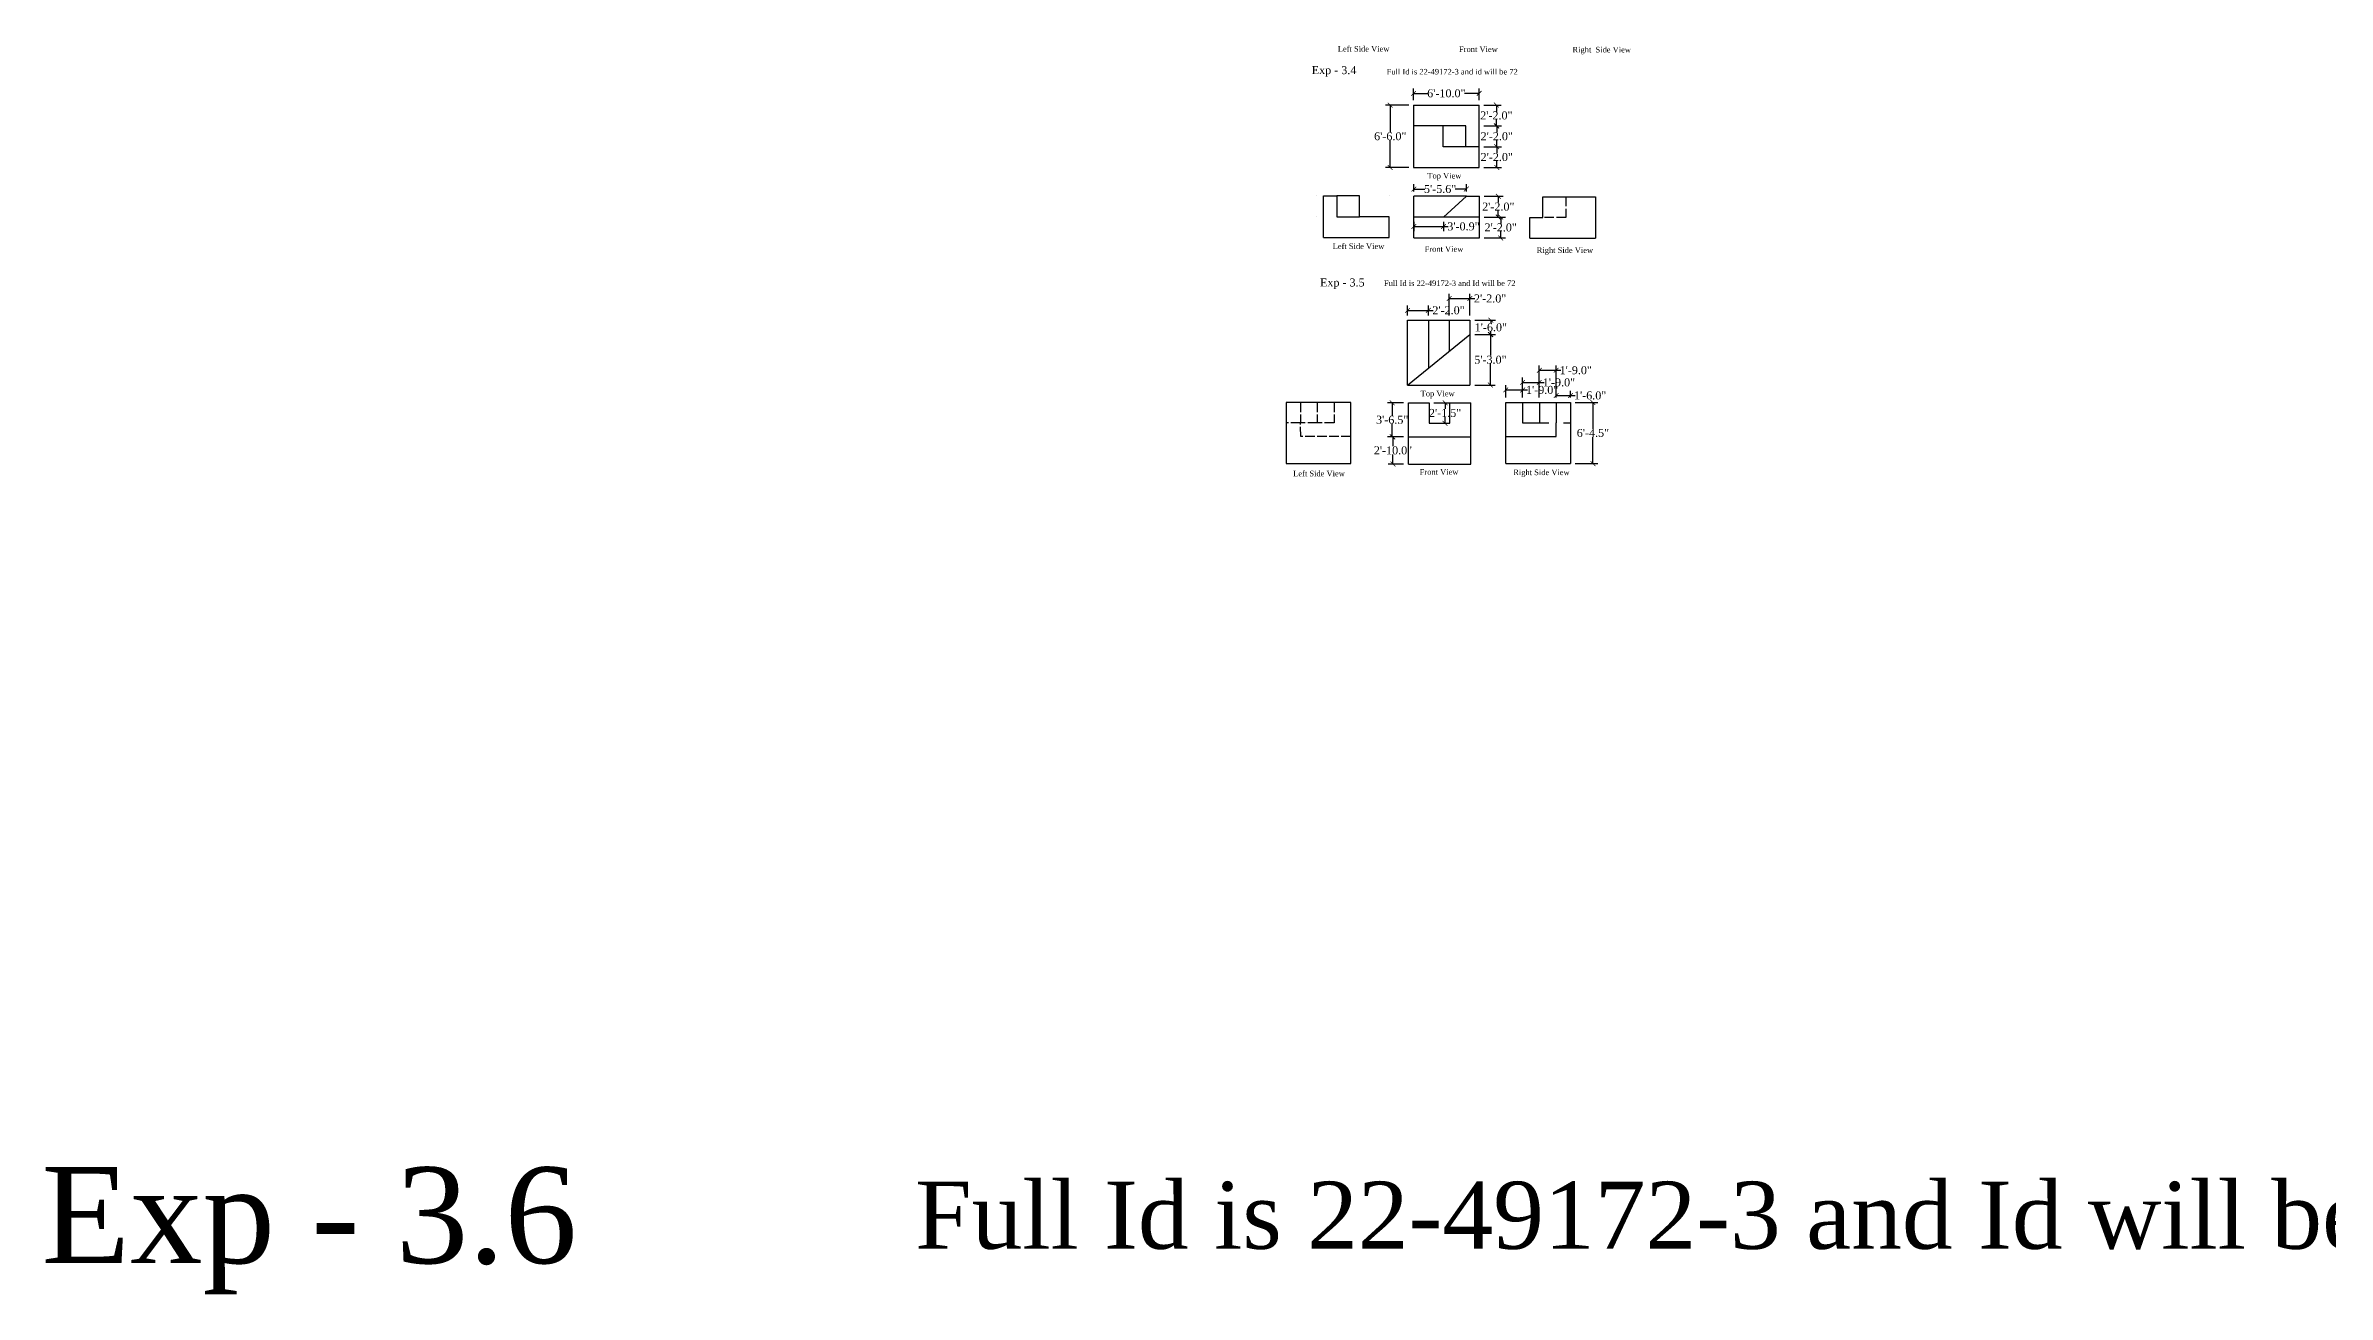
# Model space of a CAD drawing. Header units: inches. Extents: x -1958 to 2570, y -8309 to 65.
# Drawn here: x -1813 to 1039, y -5713 to -4152 of the extents above; entities that cross this region are included whole.
import ezdxf

# ---------------------------------------------------------------- set-up
doc = ezdxf.new("R2010")
doc.units = ezdxf.units.IN
doc.header["$MEASUREMENT"] = 0
doc.linetypes.add('ACAD_ISO02W100', pattern=[15, 12, -3])
doc.linetypes.add('ACAD_ISO03W100', pattern=[30, 12, -18])
doc.styles.get("Standard").update_dxf_attribs({"font": 'times.ttf', "height": 10})
doc.dimstyles.get("Standard").update_dxf_attribs({"dimtxt": 10, "dimasz": 6, "dimexe": 6, "dimexo": 6, "dimgap": 0.09, "dimtad": 0, "dimtih": 1, "dimtoh": 1, "dimdec": 1, "dimzin": 0, "dimdsep": 46, "dimlunit": 3, "dimtxsty": 'Standard', "dimblk": 'ARCHTICK', "dimcen": 0.09, "dimadec": 0, "dimazin": 0, "dimtfac": 1, "dimtdec": 1, "dimtofl": 0, "dimtmove": 0, "dimatfit": 3, "dimldrblk": 'ARCHTICK', "dimfxl": 1, "dimtolj": 1, "dimtzin": 0, "dimarcsym": 0})

# ---------------------------------------------------------------- blocks, each defined once
blk = doc.blocks.new('_ArchTick')
at = {"color": 0, "linetype": 'ByBlock', "const_width": 0.15}
blk.add_lwpolyline([(-0.5, -0.5), (0.5, 0.5)], dxfattribs=at)
blk = doc.blocks.new('*D28')
at = {"color": 0, "lineweight": -2}
for p, q in [((-103.3, -4220.7), (-103.3, -4206)), ((-103.3, -4212), (-85, -4212)), ((-21.3, -4212), (-39.7, -4212)), ((-21.3, -4220.7), (-21.3, -4206))]:
    blk.add_line(p, q, dxfattribs=at)
at = {"layer": 'Defpoints', "color": 0}
for p in [(-21.3, -4212), (-103.3, -4226.7), (-21.3, -4226.7)]:
    blk.add_point(p, dxfattribs=at)
at = {"color": 0, "lineweight": -2, "xscale": 6, "yscale": 6, "zscale": 6, "rotation": 180}
blk.add_blockref('_ArchTick', (-103.3, -4212), dxfattribs=at)
at = {"color": 0, "lineweight": -2, "xscale": 6, "yscale": 6, "zscale": 6}
blk.add_blockref('_ArchTick', (-21.3, -4212), dxfattribs=at)
at = {"color": 0, "insert": (-62.3, -4212), "char_height": 10, "attachment_point": 5}
blk.add_mtext('\\A1;6\'-10.0"', dxfattribs=at)
blk = doc.blocks.new('*D29')
at = {"color": 0, "lineweight": -2}
for p, q in [((-109.3, -4226.7), (-138.4, -4226.7)), ((-132.4, -4226.7), (-132.4, -4260.5)), ((-132.4, -4304.7), (-132.4, -4270.9)), ((-109.3, -4304.7), (-138.4, -4304.7))]:
    blk.add_line(p, q, dxfattribs=at)
at = {"layer": 'Defpoints', "color": 0}
for p in [(-103.3, -4226.7), (-132.4, -4304.7), (-103.3, -4304.7)]:
    blk.add_point(p, dxfattribs=at)
at = {"color": 0, "lineweight": -2, "xscale": 6, "yscale": 6, "zscale": 6}
for p, rotation in [((-132.4, -4226.7), 90), ((-132.4, -4304.7), 270)]:
    blk.add_blockref('_ArchTick', p, dxfattribs=dict(at, rotation=rotation))
at = {"color": 0, "insert": (-132.4, -4265.7), "char_height": 10, "attachment_point": 5}
blk.add_mtext('\\A1;6\'-6.0"', dxfattribs=at)
blk = doc.blocks.new('*D30')
at = {"color": 0, "lineweight": -2}
for p, q in [((-15.3, -4278.7), (6.7, -4278.7)), ((-15.3, -4304.7), (6.7, -4304.7)), ((0.7, -4278.7), (0.7, -4286.5)), ((0.7, -4304.7), (0.7, -4296.9))]:
    blk.add_line(p, q, dxfattribs=at)
at = {"layer": 'Defpoints', "color": 0}
for p in [(-21.3, -4278.7), (-21.3, -4304.7), (0.7, -4278.7)]:
    blk.add_point(p, dxfattribs=at)
at = {"color": 0, "lineweight": -2, "xscale": 6, "yscale": 6, "zscale": 6}
for p, rotation in [((0.7, -4278.7), 90), ((0.7, -4304.7), 270)]:
    blk.add_blockref('_ArchTick', p, dxfattribs=dict(at, rotation=rotation))
at = {"color": 0, "insert": (0.7, -4291.7), "char_height": 10, "attachment_point": 5}
blk.add_mtext('\\A1;2\'-2.0"', dxfattribs=at)
blk = doc.blocks.new('*D31')
at = {"color": 0, "lineweight": -2}
for p, q in [((-15.3, -4252.7), (6.7, -4252.7)), ((0.7, -4252.7), (0.7, -4260.5)), ((0.7, -4278.7), (0.7, -4270.9)), ((-15.3, -4278.7), (6.7, -4278.7))]:
    blk.add_line(p, q, dxfattribs=at)
at = {"layer": 'Defpoints', "color": 0}
for p in [(-21.3, -4252.7), (0.7, -4252.7), (-21.3, -4278.7)]:
    blk.add_point(p, dxfattribs=at)
at = {"color": 0, "lineweight": -2, "xscale": 6, "yscale": 6, "zscale": 6}
for p, rotation in [((0.7, -4252.7), 90), ((0.7, -4278.7), 270)]:
    blk.add_blockref('_ArchTick', p, dxfattribs=dict(at, rotation=rotation))
at = {"color": 0, "insert": (0.7, -4265.7), "char_height": 10, "attachment_point": 5}
blk.add_mtext('\\A1;2\'-2.0"', dxfattribs=at)
blk = doc.blocks.new('*D32')
at = {"color": 0, "lineweight": -2}
for p, q in [((-15.3, -4226.7), (6.2, -4226.7)), ((0.2, -4226.7), (0.2, -4234.5)), ((0.2, -4252.7), (0.2, -4244.9)), ((-15.3, -4252.7), (6.2, -4252.7))]:
    blk.add_line(p, q, dxfattribs=at)
at = {"layer": 'Defpoints', "color": 0}
for p in [(-21.3, -4226.7), (0.2, -4226.7), (-21.3, -4252.7)]:
    blk.add_point(p, dxfattribs=at)
at = {"color": 0, "lineweight": -2, "xscale": 6, "yscale": 6, "zscale": 6}
for p, rotation in [((0.2, -4226.7), 90), ((0.2, -4252.7), 270)]:
    blk.add_blockref('_ArchTick', p, dxfattribs=dict(at, rotation=rotation))
at = {"color": 0, "insert": (0.2, -4239.7), "char_height": 10, "attachment_point": 5}
blk.add_mtext('\\A1;2\'-2.0"', dxfattribs=at)
blk = doc.blocks.new('*D34')
at = {"color": 0, "lineweight": -2}
for p, q in [((-102.9, -4372.7), (-102.9, -4384.4)), ((-102.9, -4378.4), (-66, -4378.4)), ((-66, -4372.7), (-66, -4384.4)), ((-66, -4378.4), (-60, -4378.4))]:
    blk.add_line(p, q, dxfattribs=at)
at = {"layer": 'Defpoints', "color": 0}
for p in [(-102.9, -4366.7), (-66, -4366.7), (-66, -4378.4)]:
    blk.add_point(p, dxfattribs=at)
at = {"color": 0, "lineweight": -2, "xscale": 6, "yscale": 6, "zscale": 6, "rotation": 180}
blk.add_blockref('_ArchTick', (-102.9, -4378.4), dxfattribs=at)
at = {"color": 0, "lineweight": -2, "xscale": 6, "yscale": 6, "zscale": 6}
blk.add_blockref('_ArchTick', (-66, -4378.4), dxfattribs=at)
at = {"color": 0, "insert": (-40.9, -4378.4), "char_height": 10, "attachment_point": 5}
blk.add_mtext('\\A1;3\'-0.9"', dxfattribs=at)
blk = doc.blocks.new('*D35')
at = {"color": 0, "lineweight": -2}
for p, q in [((-102.9, -4334.7), (-102.9, -4325.6)), ((-102.9, -4331.6), (-89, -4331.6)), ((-37.3, -4331.6), (-51.1, -4331.6)), ((-37.3, -4334.7), (-37.3, -4325.6))]:
    blk.add_line(p, q, dxfattribs=at)
at = {"layer": 'Defpoints', "color": 0}
for p in [(-37.3, -4331.6), (-102.9, -4340.7), (-37.3, -4340.7)]:
    blk.add_point(p, dxfattribs=at)
at = {"color": 0, "lineweight": -2, "xscale": 6, "yscale": 6, "zscale": 6, "rotation": 180}
blk.add_blockref('_ArchTick', (-102.9, -4331.6), dxfattribs=at)
at = {"color": 0, "lineweight": -2, "xscale": 6, "yscale": 6, "zscale": 6}
blk.add_blockref('_ArchTick', (-37.3, -4331.6), dxfattribs=at)
at = {"color": 0, "insert": (-70.1, -4331.6), "char_height": 10, "attachment_point": 5}
blk.add_mtext('\\A1;5\'-5.6"', dxfattribs=at)
blk = doc.blocks.new('*D36')
at = {"color": 0, "lineweight": -2}
for p, q in [((-14.9, -4340.7), (8.6, -4340.7)), ((2.6, -4340.7), (2.6, -4348.5)), ((2.6, -4366.7), (2.6, -4358.9)), ((-14.9, -4366.7), (8.6, -4366.7))]:
    blk.add_line(p, q, dxfattribs=at)
at = {"layer": 'Defpoints', "color": 0}
for p in [(-20.9, -4340.7), (2.6, -4340.7), (-20.9, -4366.7)]:
    blk.add_point(p, dxfattribs=at)
at = {"color": 0, "lineweight": -2, "xscale": 6, "yscale": 6, "zscale": 6}
for p, rotation in [((2.6, -4340.7), 90), ((2.6, -4366.7), 270)]:
    blk.add_blockref('_ArchTick', p, dxfattribs=dict(at, rotation=rotation))
at = {"color": 0, "insert": (2.6, -4353.7), "char_height": 10, "attachment_point": 5}
blk.add_mtext('\\A1;2\'-2.0"', dxfattribs=at)
blk = doc.blocks.new('*D37')
at = {"color": 0, "lineweight": -2}
for p, q in [((-14.9, -4366.7), (11.6, -4366.7)), ((5.6, -4366.7), (5.6, -4374.5)), ((5.6, -4392.7), (5.6, -4384.9)), ((-14.9, -4392.7), (11.6, -4392.7))]:
    blk.add_line(p, q, dxfattribs=at)
at = {"layer": 'Defpoints', "color": 0}
for p in [(-20.9, -4366.7), (5.6, -4366.7), (-20.9, -4392.7)]:
    blk.add_point(p, dxfattribs=at)
at = {"color": 0, "lineweight": -2, "xscale": 6, "yscale": 6, "zscale": 6}
for p, rotation in [((5.6, -4366.7), 90), ((5.6, -4392.7), 270)]:
    blk.add_blockref('_ArchTick', p, dxfattribs=dict(at, rotation=rotation))
at = {"color": 0, "insert": (5.6, -4379.7), "char_height": 10, "attachment_point": 5}
blk.add_mtext('\\A1;2\'-2.0"', dxfattribs=at)
blk = doc.blocks.new('*D38')
at = {"color": 0, "lineweight": -2}
for p, q in [((-110.8, -4489.6), (-110.8, -4477.3)), ((-84.8, -4489.6), (-84.8, -4477.3)), ((-110.8, -4483.3), (-84.8, -4483.3)), ((-84.8, -4483.3), (-78.8, -4483.3))]:
    blk.add_line(p, q, dxfattribs=at)
at = {"layer": 'Defpoints', "color": 0}
for p in [(-110.8, -4495.6), (-84.8, -4483.3), (-84.8, -4495.6)]:
    blk.add_point(p, dxfattribs=at)
at = {"color": 0, "lineweight": -2, "xscale": 6, "yscale": 6, "zscale": 6, "rotation": 180}
blk.add_blockref('_ArchTick', (-110.8, -4483.3), dxfattribs=at)
at = {"color": 0, "lineweight": -2, "xscale": 6, "yscale": 6, "zscale": 6}
blk.add_blockref('_ArchTick', (-84.8, -4483.3), dxfattribs=at)
at = {"color": 0, "insert": (-59.6, -4483.3), "char_height": 10, "attachment_point": 5}
blk.add_mtext('\\A1;2\'-2.0"', dxfattribs=at)
blk = doc.blocks.new('*D39')
at = {"color": 0, "lineweight": -2}
for p, q in [((-58.8, -4489.6), (-58.8, -4462.5)), ((-58.8, -4468.5), (-32.8, -4468.5)), ((-32.8, -4489.6), (-32.8, -4462.5)), ((-32.8, -4468.5), (-26.8, -4468.5))]:
    blk.add_line(p, q, dxfattribs=at)
at = {"layer": 'Defpoints', "color": 0}
for p in [(-32.8, -4468.5), (-58.8, -4495.6), (-32.8, -4495.6)]:
    blk.add_point(p, dxfattribs=at)
at = {"color": 0, "lineweight": -2, "xscale": 6, "yscale": 6, "zscale": 6, "rotation": 180}
blk.add_blockref('_ArchTick', (-58.8, -4468.5), dxfattribs=at)
at = {"color": 0, "lineweight": -2, "xscale": 6, "yscale": 6, "zscale": 6}
blk.add_blockref('_ArchTick', (-32.8, -4468.5), dxfattribs=at)
at = {"color": 0, "insert": (-7.6, -4468.5), "char_height": 10, "attachment_point": 5}
blk.add_mtext('\\A1;2\'-2.0"', dxfattribs=at)
blk = doc.blocks.new('*D40')
at = {"color": 0, "lineweight": -2}
for p, q in [((-26.8, -4513.6), (-1.2, -4513.6)), ((-7.2, -4513.6), (-7.2, -4539.9)), ((-7.2, -4576.6), (-7.2, -4550.3)), ((-26.8, -4576.6), (-1.2, -4576.6))]:
    blk.add_line(p, q, dxfattribs=at)
at = {"layer": 'Defpoints', "color": 0}
for p in [(-32.8, -4513.6), (-32.8, -4576.6), (-7.2, -4576.6)]:
    blk.add_point(p, dxfattribs=at)
at = {"color": 0, "lineweight": -2, "xscale": 6, "yscale": 6, "zscale": 6}
for p, rotation in [((-7.2, -4513.6), 90), ((-7.2, -4576.6), 270)]:
    blk.add_blockref('_ArchTick', p, dxfattribs=dict(at, rotation=rotation))
at = {"color": 0, "insert": (-7.2, -4545.1), "char_height": 10, "attachment_point": 5}
blk.add_mtext('\\A1;5\'-3.0"', dxfattribs=at)
blk = doc.blocks.new('*D41')
at = {"color": 0, "lineweight": -2}
for p, q in [((-26.8, -4495.6), (-0.7, -4495.6)), ((-6.7, -4495.6), (-6.7, -4499.4)), ((-26.8, -4513.6), (-0.7, -4513.6)), ((-6.7, -4513.6), (-6.7, -4509.8))]:
    blk.add_line(p, q, dxfattribs=at)
at = {"layer": 'Defpoints', "color": 0}
for p in [(-32.8, -4495.6), (-32.8, -4513.6), (-6.7, -4513.6)]:
    blk.add_point(p, dxfattribs=at)
at = {"color": 0, "lineweight": -2, "xscale": 6, "yscale": 6, "zscale": 6}
for p, rotation in [((-6.7, -4495.6), 90), ((-6.7, -4513.6), 270)]:
    blk.add_blockref('_ArchTick', p, dxfattribs=dict(at, rotation=rotation))
at = {"color": 0, "insert": (-6.7, -4504.6), "char_height": 10, "attachment_point": 5}
blk.add_mtext('\\A1;1\'-6.0"', dxfattribs=at)
blk = doc.blocks.new('*D42')
at = {"color": 0, "lineweight": -2}
for p, q in [((-115.8, -4641.4), (-135, -4641.4)), ((-129, -4641.4), (-129, -4653.2)), ((-115.8, -4675.4), (-135, -4675.4)), ((-129, -4675.4), (-129, -4663.6))]:
    blk.add_line(p, q, dxfattribs=at)
at = {"layer": 'Defpoints', "color": 0}
for p in [(-129, -4641.4), (-109.8, -4641.4), (-109.8, -4675.4)]:
    blk.add_point(p, dxfattribs=at)
at = {"color": 0, "lineweight": -2, "xscale": 6, "yscale": 6, "zscale": 6}
for p, rotation in [((-129, -4641.4), 90), ((-129, -4675.4), 270)]:
    blk.add_blockref('_ArchTick', p, dxfattribs=dict(at, rotation=rotation))
at = {"color": 0, "insert": (-129, -4658.4), "char_height": 10, "attachment_point": 5}
blk.add_mtext('\\A1;2\'-10.0"', dxfattribs=at)
blk = doc.blocks.new('*D43')
at = {"color": 0, "lineweight": -2}
for p, q in [((-115.8, -4598.9), (-136, -4598.9)), ((-130, -4598.9), (-130, -4614.9)), ((-115.8, -4641.4), (-136, -4641.4)), ((-130, -4641.4), (-130, -4625.3))]:
    blk.add_line(p, q, dxfattribs=at)
at = {"layer": 'Defpoints', "color": 0}
for p in [(-130, -4598.9), (-109.8, -4598.9), (-109.8, -4641.4)]:
    blk.add_point(p, dxfattribs=at)
at = {"color": 0, "lineweight": -2, "xscale": 6, "yscale": 6, "zscale": 6}
for p, rotation in [((-130, -4598.9), 90), ((-130, -4641.4), 270)]:
    blk.add_blockref('_ArchTick', p, dxfattribs=dict(at, rotation=rotation))
at = {"color": 0, "insert": (-130, -4620.1), "char_height": 10, "attachment_point": 5}
blk.add_mtext('\\A1;3\'-6.5"', dxfattribs=at)
blk = doc.blocks.new('*D44')
at = {"color": 0, "lineweight": -2}
for p, q in [((-77.8, -4598.9), (-57.9, -4598.9)), ((-63.9, -4598.9), (-63.9, -4606.4)), ((-63.9, -4624.4), (-63.9, -4616.8)), ((-77.8, -4624.4), (-57.9, -4624.4))]:
    blk.add_line(p, q, dxfattribs=at)
at = {"layer": 'Defpoints', "color": 0}
for p in [(-83.8, -4598.9), (-63.9, -4598.9), (-83.8, -4624.4)]:
    blk.add_point(p, dxfattribs=at)
at = {"color": 0, "lineweight": -2, "xscale": 6, "yscale": 6, "zscale": 6}
for p, rotation in [((-63.9, -4598.9), 90), ((-63.9, -4624.4), 270)]:
    blk.add_blockref('_ArchTick', p, dxfattribs=dict(at, rotation=rotation))
at = {"color": 0, "insert": (-63.9, -4611.6), "char_height": 10, "attachment_point": 5}
blk.add_mtext('\\A1;2\'-1.5"', dxfattribs=at)
blk = doc.blocks.new('*D47')
at = {"color": 0, "lineweight": -2}
for p, q in [((98.9, -4598.4), (126.9, -4598.4)), ((120.9, -4598.4), (120.9, -4631.4)), ((120.9, -4674.9), (120.9, -4641.8)), ((98.9, -4674.9), (126.9, -4674.9))]:
    blk.add_line(p, q, dxfattribs=at)
at = {"layer": 'Defpoints', "color": 0}
for p in [(92.9, -4598.4), (120.9, -4598.4), (92.9, -4674.9)]:
    blk.add_point(p, dxfattribs=at)
at = {"color": 0, "lineweight": -2, "xscale": 6, "yscale": 6, "zscale": 6}
for p, rotation in [((120.9, -4598.4), 90), ((120.9, -4674.9), 270)]:
    blk.add_blockref('_ArchTick', p, dxfattribs=dict(at, rotation=rotation))
at = {"color": 0, "insert": (120.9, -4636.6), "char_height": 10, "attachment_point": 5}
blk.add_mtext('\\A1;6\'-4.5"', dxfattribs=at)
blk = doc.blocks.new('*D48')
at = {"color": 0, "lineweight": -2}
for p, q in [((12, -4592.4), (12, -4576.8)), ((12, -4582.8), (33, -4582.8)), ((33, -4592.4), (33, -4576.8)), ((33, -4582.8), (39, -4582.8))]:
    blk.add_line(p, q, dxfattribs=at)
at = {"layer": 'Defpoints', "color": 0}
for p in [(33, -4582.8), (12, -4598.4), (33, -4598.4)]:
    blk.add_point(p, dxfattribs=at)
at = {"color": 0, "lineweight": -2, "xscale": 6, "yscale": 6, "zscale": 6, "rotation": 180}
blk.add_blockref('_ArchTick', (12, -4582.8), dxfattribs=at)
at = {"color": 0, "lineweight": -2, "xscale": 6, "yscale": 6, "zscale": 6}
blk.add_blockref('_ArchTick', (33, -4582.8), dxfattribs=at)
at = {"color": 0, "insert": (57.4, -4582.8), "char_height": 10, "attachment_point": 5}
blk.add_mtext('\\A1;1\'-9.0"', dxfattribs=at)
blk = doc.blocks.new('*D49')
at = {"color": 0, "lineweight": -2}
for p, q in [((33, -4592.4), (33, -4567.4)), ((33, -4573.4), (53.9, -4573.4)), ((53.9, -4592.4), (53.9, -4567.4)), ((53.9, -4573.4), (59.9, -4573.4))]:
    blk.add_line(p, q, dxfattribs=at)
at = {"layer": 'Defpoints', "color": 0}
for p in [(53.9, -4573.4), (33, -4598.4), (53.9, -4598.4)]:
    blk.add_point(p, dxfattribs=at)
at = {"color": 0, "lineweight": -2, "xscale": 6, "yscale": 6, "zscale": 6, "rotation": 180}
blk.add_blockref('_ArchTick', (33, -4573.4), dxfattribs=at)
at = {"color": 0, "lineweight": -2, "xscale": 6, "yscale": 6, "zscale": 6}
blk.add_blockref('_ArchTick', (53.9, -4573.4), dxfattribs=at)
at = {"color": 0, "insert": (78.4, -4573.4), "char_height": 10, "attachment_point": 5}
blk.add_mtext('\\A1;1\'-9.0"', dxfattribs=at)
blk = doc.blocks.new('*D50')
at = {"color": 0, "lineweight": -2}
for p, q in [((53.9, -4592.4), (53.9, -4552.2)), ((53.9, -4558.2), (74.9, -4558.2)), ((74.9, -4592.4), (74.9, -4552.2)), ((74.9, -4558.2), (80.9, -4558.2))]:
    blk.add_line(p, q, dxfattribs=at)
at = {"layer": 'Defpoints', "color": 0}
for p in [(74.9, -4558.2), (53.9, -4598.4), (74.9, -4598.4)]:
    blk.add_point(p, dxfattribs=at)
at = {"color": 0, "lineweight": -2, "xscale": 6, "yscale": 6, "zscale": 6, "rotation": 180}
blk.add_blockref('_ArchTick', (53.9, -4558.2), dxfattribs=at)
at = {"color": 0, "lineweight": -2, "xscale": 6, "yscale": 6, "zscale": 6}
blk.add_blockref('_ArchTick', (74.9, -4558.2), dxfattribs=at)
at = {"color": 0, "insert": (99.4, -4558.2), "char_height": 10, "attachment_point": 5}
blk.add_mtext('\\A1;1\'-9.0"', dxfattribs=at)
blk = doc.blocks.new('*D51')
at = {"color": 0, "lineweight": -2}
for p, q in [((74.9, -4592.4), (74.9, -4583.7)), ((74.9, -4589.7), (92.9, -4589.7)), ((92.9, -4592.4), (92.9, -4583.7)), ((92.9, -4589.7), (98.9, -4589.7))]:
    blk.add_line(p, q, dxfattribs=at)
at = {"layer": 'Defpoints', "color": 0}
for p in [(92.9, -4589.7), (74.9, -4598.4), (92.9, -4598.4)]:
    blk.add_point(p, dxfattribs=at)
at = {"color": 0, "lineweight": -2, "xscale": 6, "yscale": 6, "zscale": 6, "rotation": 180}
blk.add_blockref('_ArchTick', (74.9, -4589.7), dxfattribs=at)
at = {"color": 0, "lineweight": -2, "xscale": 6, "yscale": 6, "zscale": 6}
blk.add_blockref('_ArchTick', (92.9, -4589.7), dxfattribs=at)
at = {"color": 0, "insert": (117.4, -4589.7), "char_height": 10, "attachment_point": 5}
blk.add_mtext('\\A1;1\'-6.0"', dxfattribs=at)

msp = doc.modelspace()

# ---------------------------------------------------------------- linework, layer by layer
for p, q in [((-103.35, -4226.74), (-21.35, -4226.74)), ((-103.35, -4226.74), (-103.35, -4304.74)), ((-21.35, -4252.74), (-21.35, -4226.74)), ((-37.75, -4252.74), (-103.35, -4252.74)), ((-66.45, -4278.74), (-66.45, -4252.74)), ((-37.75, -4278.74), (-37.75, -4252.74)), ((-21.35, -4278.74), (-21.35, -4252.74)), ((-21.35, -4252.74), (-21.35, -4252.74)), ((-103.35, -4304.74), (-21.35, -4304.74)), ((-37.75, -4278.74), (-66.45, -4278.74)), ((-21.35, -4278.74), (-37.75, -4278.74)), ((-37.75, -4278.74), (-37.75, -4278.74)), ((-21.35, -4304.74), (-21.35, -4278.74)), ((-21.35, -4278.74), (-21.35, -4278.74)), ((-224.15, -4340.21), (-224.15, -4340.21)), ((-215.77, -4392.21), (-215.77, -4340.21)), ((-215.77, -4340.21), (-199.37, -4340.21)), ((-170.67, -4340.21), (-199.37, -4340.21)), ((-199.37, -4340.21), (-199.37, -4340.21)), ((-199.37, -4340.21), (-199.37, -4366.21)), ((-170.67, -4366.21), (-170.67, -4340.21)), ((-170.67, -4340.21), (-170.67, -4340.21)), ((-133.77, -4340.21), (-133.77, -4340.21)), ((-37.27, -4340.7), (-102.87, -4340.7)), ((-102.87, -4392.7), (-102.87, -4340.7)), ((-65.97, -4366.7), (-37.27, -4340.7)), ((-37.27, -4340.7), (-20.87, -4340.7)), ((-20.87, -4366.7), (-20.87, -4340.7)), ((-20.87, -4340.7), (-20.87, -4340.7)), ((58.48, -4367.19), (58.48, -4341.19)), ((58.48, -4341.19), (87.18, -4341.19)), ((87.18, -4341.19), (87.18, -4341.19)), ((87.18, -4341.19), (124.08, -4341.19)), ((124.08, -4341.19), (124.08, -4393.19)), ((-224.15, -4366.21), (-224.15, -4366.21)), ((-199.37, -4366.21), (-199.37, -4366.21)), ((-199.37, -4366.21), (-170.67, -4366.21)), ((-133.77, -4366.21), (-170.67, -4366.21)), ((-170.67, -4366.21), (-170.67, -4366.21)), ((-150.17, -4366.21), (-150.17, -4366.21)), ((-133.77, -4392.21), (-133.77, -4366.21)), ((-133.77, -4366.21), (-133.77, -4366.21)), ((-65.97, -4366.7), (-102.87, -4366.7)), ((-37.27, -4366.7), (-65.97, -4366.7)), ((-20.87, -4366.7), (-37.27, -4366.7)), ((-37.27, -4366.7), (-37.27, -4366.7)), ((-20.87, -4392.7), (-20.87, -4366.7)), ((-20.87, -4366.7), (-20.87, -4366.7)), ((42.08, -4393.19), (42.08, -4367.19)), ((42.08, -4367.19), (58.48, -4367.19)), ((58.48, -4367.19), (58.48, -4367.19)), ((87.18, -4367.19), (87.18, -4367.19)), ((-215.77, -4392.21), (-133.77, -4392.21)), ((-102.87, -4392.7), (-20.87, -4392.7)), ((42.08, -4393.19), (124.08, -4393.19)), ((-110.76, -4495.63), (-84.76, -4495.63)), ((-110.76, -4576.63), (-110.76, -4495.63)), ((-84.76, -4495.63), (-58.76, -4495.63)), ((-84.76, -4495.63), (-84.76, -4555.63)), ((-58.76, -4495.63), (-32.76, -4495.63)), ((-58.76, -4495.63), (-58.76, -4534.63)), ((-32.76, -4495.63), (-32.76, -4513.63)), ((-110.76, -4576.63), (-32.76, -4513.63)), ((-32.76, -4513.63), (-32.76, -4576.63)), ((-110.76, -4576.63), (-84.76, -4576.63)), ((-84.76, -4576.63), (-84.76, -4576.63)), ((-84.76, -4576.63), (-58.76, -4576.63)), ((-58.76, -4576.63), (-32.76, -4576.63)), ((-244.56, -4598.39), (-262.56, -4598.39)), ((-262.56, -4598.39), (-262.56, -4623.89)), ((-223.59, -4598.39), (-244.56, -4598.39)), ((-236.62, -4598.39), (-236.62, -4598.39)), ((-202.62, -4598.39), (-223.59, -4598.39)), ((-210.62, -4598.39), (-210.62, -4598.39)), ((-181.65, -4598.39), (-202.62, -4598.39)), ((-181.65, -4640.89), (-181.65, -4598.39)), ((-109.78, -4641.37), (-109.78, -4598.87)), ((-109.78, -4598.87), (-83.78, -4598.87)), ((-83.78, -4598.87), (-83.78, -4598.87)), ((-83.78, -4598.87), (-83.78, -4624.37)), ((-57.78, -4598.87), (-57.78, -4598.87)), ((-57.78, -4598.87), (-31.78, -4598.87)), ((-57.78, -4624.37), (-57.78, -4598.87)), ((-31.78, -4641.37), (-31.78, -4598.87)), ((11.99, -4640.89), (11.99, -4598.39)), ((11.99, -4598.39), (32.96, -4598.39)), ((32.96, -4598.39), (53.93, -4598.39)), ((32.96, -4598.39), (32.96, -4623.89)), ((37.99, -4598.39), (37.99, -4598.39)), ((53.93, -4598.39), (74.9, -4598.39)), ((53.93, -4598.39), (53.93, -4623.89)), ((63.99, -4598.39), (63.99, -4598.39)), ((74.9, -4598.39), (92.9, -4598.39)), ((74.9, -4598.39), (74.9, -4623.89)), ((92.9, -4598.39), (92.9, -4623.89)), ((-262.56, -4623.89), (-262.56, -4674.89)), ((-236.62, -4623.89), (-236.62, -4623.89)), ((-210.62, -4623.89), (-210.62, -4623.89)), ((-210.62, -4623.89), (-210.62, -4623.89)), ((-181.65, -4674.89), (-181.65, -4640.89)), ((-109.78, -4675.37), (-109.78, -4641.37)), ((-109.78, -4641.37), (-31.78, -4641.37)), ((-83.78, -4624.37), (-83.78, -4624.37)), ((-83.78, -4624.37), (-57.78, -4624.37)), ((-57.78, -4624.37), (-57.78, -4624.37)), ((-57.78, -4624.37), (-57.78, -4624.37)), ((-31.78, -4675.37), (-31.78, -4641.37)), ((11.99, -4674.89), (11.99, -4640.89)), ((11.99, -4640.89), (74.9, -4640.89)), ((32.96, -4623.89), (53.93, -4623.89)), ((37.99, -4623.89), (37.99, -4623.89)), ((63.99, -4623.89), (63.99, -4623.89)), ((63.99, -4623.89), (63.99, -4623.89)), ((74.9, -4640.89), (74.9, -4623.89)), ((92.9, -4623.89), (92.9, -4674.89)), ((-262.62, -4674.89), (-181.65, -4674.89)), ((-109.78, -4675.37), (-31.78, -4675.37)), ((11.99, -4674.89), (92.9, -4674.89))]:
    msp.add_line(p, q)
at = {"linetype": 'ACAD_ISO02W100'}
for p, q in [((87.18, -4341.19), (87.18, -4367.19)), ((87.18, -4367.19), (58.48, -4367.19)), ((-244.56, -4598.39), (-244.56, -4623.89)), ((-244.56, -4598.39), (-244.56, -4623.89)), ((-223.59, -4598.39), (-223.59, -4623.89)), ((-202.62, -4598.39), (-202.62, -4623.89)), ((-244.56, -4623.89), (-262.56, -4623.89)), ((-223.59, -4623.89), (-244.56, -4623.89)), ((-244.56, -4623.89), (-244.56, -4623.89)), ((-244.38, -4640.89), (-244.56, -4623.89)), ((-181.65, -4640.89), (-244.38, -4640.89)), ((-202.62, -4623.89), (-223.59, -4623.89))]:
    msp.add_line(p, q, dxfattribs=at)
at = {"linetype": 'ACAD_ISO03W100'}
msp.add_line((53.93, -4623.89), (92.9, -4623.89), dxfattribs=at)

# ---------------------------------------------------------------- texts
at = {"attachment_point": 1}
for s, insert, char_height, width in [('Left Side View', (-198, -4152.87), 7, 74.9385), ('    Front View', (-57, -4153.37), 7, 73.9524), ('Right  Side View', (95.34, -4153.86), 7, 72.9664), ('Exp - 3.4', (-230.56, -4177.96), 10, 62.613), ('Full Id is 22-49172-3 and id will be 72', (-136.88, -4181.41), 7, 207.5598), ('   Top View', (-93.99, -4311.44), 7, 75.9245), ('Left Side View', (-204.43, -4399.59), 7, 67.5432), ('   Front View', (-97.44, -4403.04), 7, 72.9664), (' Right Side View', (48, -4404.52), 7, 81.8407), ('Exp - 3.5', (-220.22, -4443.41), 10, 60.641), ('Full Id is 22-49172-3 and Id will be 72', (-140.35, -4445.87), 7, 231.2245), ('   Top View', (-102.38, -4583.78), 7, 69.5152), ('  Front View', (-100.91, -4681.78), 7, 68.5292), ('Right Side View', (21.35, -4682.27), 7, 73.4594), ('Exp - 3.6', (-1818.33, -5554.37), 120, 831.5835), ('Full Id is 22-49172-3 and Id will be 72', (-726.24, -5572.38), 84, 3389.0953)]:
    msp.add_mtext(s, dxfattribs=dict(at, insert=insert, char_height=char_height, width=width))
at = {"linetype": 'ACAD_ISO02W100', "insert": (-253.75, -4683.75), "char_height": 7, "width": 77.4035, "attachment_point": 1}
msp.add_mtext('Left Side View', dxfattribs=at)

# ---------------------------------------------------------------- dimensions: what is measured, and where the dimension line sits
for base, p1, p2, picture, middle in [((-21.35, -4211.96), (-103.35, -4226.74), (-21.35, -4226.74), '*D28', (-62.35, -4211.96)), ((-37.27, -4331.63), (-102.87, -4340.7), (-37.27, -4340.7), '*D35', (-70.07, -4331.63)), ((-65.97, -4378.42), (-102.87, -4366.7), (-65.97, -4366.7), '*D34', (-40.94, -4378.42)), ((-84.76, -4483.32), (-110.76, -4495.63), (-84.76, -4495.63), '*D38', (-59.6, -4483.32)), ((-32.76, -4468.54), (-58.76, -4495.63), (-32.76, -4495.63), '*D39', (-7.6, -4468.54)), ((74.9, -4558.17), (53.93, -4598.39), (74.9, -4598.39), '*D50', (99.35, -4558.17)), ((32.96, -4582.79), (11.99, -4598.39), (32.96, -4598.39), '*D48', (57.41, -4582.79)), ((53.93, -4573.43), (32.96, -4598.39), (53.93, -4598.39), '*D49', (78.38, -4573.43)), ((92.9, -4589.69), (74.9, -4598.39), (92.9, -4598.39), '*D51', (117.35, -4589.69))]:
    dim = msp.add_linear_dim(base=base, p1=p1, p2=p2, dimstyle='Standard')
    dim.commit()
    dim.dimension.update_dxf_attribs({"geometry": picture, "text_midpoint": middle})
for base, p1, p2, picture, middle in [((-132.45, -4304.74), (-103.35, -4226.74), (-103.35, -4304.74), '*D29', (-132.45, -4265.74)), ((0.17, -4226.74), (-21.35, -4252.74), (-21.35, -4226.74), '*D32', (0.17, -4239.74)), ((0.67, -4252.74), (-21.35, -4278.74), (-21.35, -4252.74), '*D31', (0.67, -4265.74)), ((0.67, -4278.74), (-21.35, -4304.74), (-21.35, -4278.74), '*D30', (0.67, -4291.74)), ((2.64, -4340.7), (-20.87, -4366.7), (-20.87, -4340.7), '*D36', (2.64, -4353.7)), ((5.64, -4366.7), (-20.87, -4392.7), (-20.87, -4366.7), '*D37', (5.64, -4379.7)), ((-6.74, -4513.63), (-32.76, -4495.63), (-32.76, -4513.63), '*D41', (-6.74, -4504.63)), ((-7.23, -4576.63), (-32.76, -4513.63), (-32.76, -4576.63), '*D40', (-7.23, -4545.13)), ((-129.99, -4598.87), (-109.78, -4641.37), (-109.78, -4598.87), '*D43', (-129.99, -4620.12)), ((-63.93, -4598.87), (-83.78, -4624.37), (-83.78, -4598.87), '*D44', (-63.93, -4611.62)), ((120.94, -4598.39), (92.9, -4674.89), (92.9, -4598.39), '*D47', (120.94, -4636.64)), ((-129.01, -4641.37), (-109.78, -4675.37), (-109.78, -4641.37), '*D42', (-129.01, -4658.37))]:
    dim = msp.add_linear_dim(base=base, p1=p1, p2=p2, angle=90, dimstyle='Standard')
    dim.commit()
    dim.dimension.update_dxf_attribs({"geometry": picture, "text_midpoint": middle})

doc.saveas('drawing.dxf')
